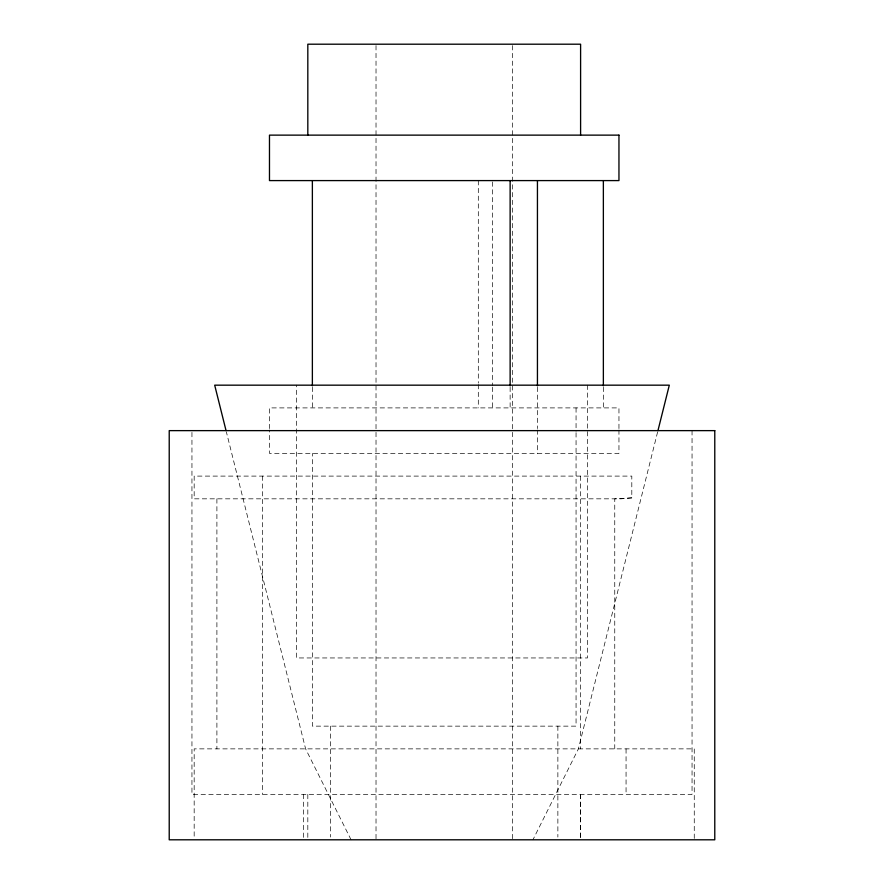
<?xml version="1.0" encoding="UTF-8"?>
<svg xmlns="http://www.w3.org/2000/svg" width="884" height="884" viewBox="0 0 884 884"><rect width="100%" height="100%" fill="white"/><g stroke="black" fill="none" stroke-linecap="round" stroke-linejoin="round"><path stroke-width="0.66" stroke-dasharray="4.42 3.31" d="M657.619 431.967L578.39 748.87L532.93 839.8M631.806 497.88L621.021 498.83L194.171 498.83L194.171 476.1L631.806 476.1L631.806 497.88L614.756 498.83L614.756 748.87M351.07 839.8L305.61 748.87L226.381 431.967M694.26 838.419L694.26 748.87L194.171 748.87L194.171 838.419M692.05 430.63L692.05 794.34L191.95 794.34L191.95 430.63M626.06 748.87L626.06 794.34M618.955 428.563L618.955 407.9L269.476 407.9L269.476 428.563M618.955 429.944L618.955 453.37L269.476 453.37L269.476 429.944M603.363 387.236L603.363 407.9M587.484 385.17L587.484 657.95L296.516 657.95L296.516 385.17M580.644 476.1L580.644 748.87M580.666 794.34L580.666 838.419M580.6 794.34L580.6 838.419M576.059 407.9L576.059 431.326M576.059 432.696L576.059 726.14L312.372 726.14L312.372 453.37M557.87 726.14L557.87 837.06M537.439 387.236L537.439 428.563M537.439 429.944L537.439 453.37M512.411 45.581L512.411 430.95M512.411 432.331L512.411 839.8M510.134 387.236L510.134 407.9M492.432 181.971L492.432 385.855M492.432 387.236L492.432 407.9M478.31 180.59L478.31 383.103M478.31 384.485L478.31 407.9M376.02 45.581L376.02 430.95M376.02 432.331L376.02 839.8M330.561 726.14L330.561 837.06M312.372 387.236L312.372 407.9M307.82 794.34L307.82 838.419M303.334 794.34L303.334 838.419M262.36 476.1L262.36 794.34M216.9 498.83L216.9 748.87"/><path stroke-width="1.33" d="M657.95 430.63L669.31 385.17L214.69 385.17L226.05 430.63M603.363 180.59L603.363 385.855M580.6 135.13L580.6 44.2L307.82 44.2L307.82 135.13M537.439 180.59L537.439 385.855M510.134 180.59L510.134 385.855M312.372 180.59L312.372 385.855M618.955 135.13L269.476 135.13L269.476 180.59L618.955 180.59L618.955 135.13M714.78 430.63L169.22 430.63L169.22 839.8L714.78 839.8L714.78 430.63"/></g></svg>
